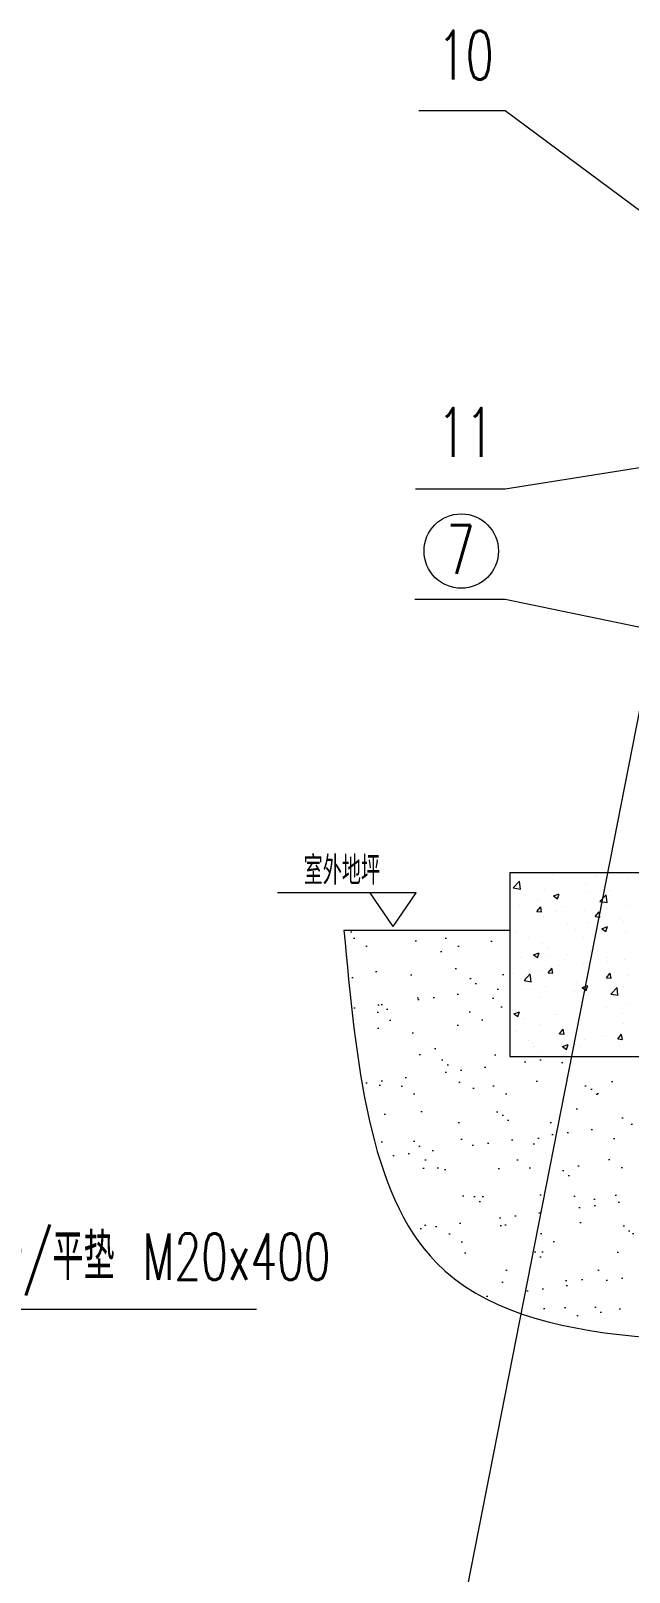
# Model space of a CAD drawing. Header units: millimetres. Extents: x -394 to 6212, y -2458 to 809.
# Drawn here: x 5246.9 to 5298.4, y -1778.4 to -1645.7 of the extents above; entities that cross this region are included whole.
import ezdxf

# ---------------------------------------------------------------- set-up
doc = ezdxf.new("R2010")
doc.units = ezdxf.units.MM
doc.layers.get('0').update_dxf_attribs({"lineweight": 18})
doc.layers.add('1', color=1, linetype='Continuous', lineweight=18, true_color=0xff0000)
doc.layers.add('2', color=2, linetype='Continuous', lineweight=18, true_color=0xffff00)
doc.styles.add('HZ', font='txt.shx', dxfattribs={"width": 0.67, "bigfont": 'hztxt.shx'})
doc.styles.get("Standard").update_dxf_attribs({"font": 'txt.shx', "bigfont": 'gbcbig.shx'})
doc.styles.add('STYLE1', font='txt.shx', dxfattribs={"width": 0.67, "bigfont": 'hztxt.shx'})

msp = doc.modelspace()

# ---------------------------------------------------------------- hatches: boundary and pattern name
at = {"layer": '2'}
h = msp.add_hatch(dxfattribs=at)
h.set_pattern_fill('AR-SAND', color=256, scale=0.1, style=0)
h.set_pattern_definition([(37.5, (3713.191, -2369.4967), (-0.160003, 4.894132), [0, -3.8608, 0, -4.318, 0, -4.1275]), (7.5, (3713.191, -2369.497), (4.495233, 7.16825), [0, -2.0828, 0, -3.4798, 0, -1.3335]), (327.5, (3710.067, -2369.4967), (7.909924, 0.014372), [0, -1.27, 0, -4.572, 0, -5.969]), (317.5, (3710.067, -2369.497), (7.635565, 2.229293), [0, -0.635, 0, -2.9972, 0, -3.429])])
edge = h.paths.add_edge_path(flags=0)
edge.add_spline(control_points=[(5273.83738, -1723.18442), (5274.88507, -1734.49211), (5277.34372, -1761.02839), (5324.78317, -1756.54524), (5357.14637, -1763.24502), (5382.65643, -1746.11012), (5386.55728, -1732.09956), (5389.03945, -1723.18442)], knot_values=[0, 0, 0, 0, 30.119609414, 70.683107425, 115.86108301, 131.372832262, 158.512815981, 158.512815981, 158.512815981, 158.512815981], weights=[1, 1, 1, 1, 1, 1, 1, 1], degree=3, periodic=0)
edge.add_line((5389.03945, -1723.18442), (5372.58587, -1723.18442))
edge.add_line((5372.58587, -1723.18442), (5372.58587, -1734.05867))
edge.add_line((5372.58587, -1734.05867), (5288.11855, -1734.05867))
edge.add_line((5288.11855, -1734.05867), (5288.11855, -1723.18442))
edge.add_line((5288.11855, -1723.18442), (5273.83738, -1723.18442))

# ---------------------------------------------------------------- linework, layer by layer
for p, q in [((5247.36308, -1755.81128), (5257.68985, -1755.81128)), ((5257.68985, -1755.81128), (5266.30065, -1755.81128))]:
    msp.add_line(p, q)
at = {"layer": '1', "lineweight": 0}
for p, q in [((5288.11855, -1718.21905), (5288.11855, -1734.05867)), ((5288.11855, -1718.21905), (5372.58587, -1718.21905)), ((5273.83738, -1723.18442), (5288.11855, -1723.18442)), ((5288.11855, -1734.05867), (5372.58587, -1734.05867))]:
    msp.add_line(p, q, dxfattribs=at)
msp.add_open_spline([(5273.83738, -1723.18442), (5274.88507, -1734.49211), (5277.34372, -1761.02839), (5324.78317, -1756.54524), (5357.14637, -1763.24502), (5382.65643, -1746.11012), (5386.55728, -1732.09956), (5389.03945, -1723.18442)], degree=3, knots=[0, 0, 0, 0, 1307.024754194, 3067.256611403, 5027.731318145, 5700.855593265, 6878.581043216, 6878.581043216, 6878.581043216, 6878.581043216], dxfattribs=at)
at = {"layer": '2', "ltscale": 0.5}
for p, q in [((5287.70482, -1652.63244), (5280.2872, -1652.63244)), ((5317.15522, -1674.49302), (5287.70482, -1652.63244)), ((5347.9051, -1675.61355), (5287.70482, -1685.20437)), ((5287.70482, -1685.20437), (5279.98732, -1685.20437)), ((5287.70482, -1694.71315), (5279.94239, -1694.71315)), ((5330.35221, -1703.53375), (5287.70482, -1694.71315)), ((5299.29646, -1704.0918), (5279.95594, -1802.65223))]:
    msp.add_line(p, q, dxfattribs=at)
at = {"layer": '2'}
for p, q in [((5288.41036, -1719.53478), (5288.95558, -1718.96654)), ((5288.41036, -1719.53478), (5289.03292, -1719.63133)), ((5289.03196, -1719.6332), (5288.95462, -1718.96841)), ((5291.07987, -1719.66975), (5291.07987, -1719.66975)), ((5291.82593, -1718.39701), (5291.82593, -1718.39701)), ((5294.67393, -1719.17687), (5294.67393, -1719.17687)), ((5295.56269, -1718.55489), (5295.56269, -1718.55489)), ((5298.20967, -1718.72874), (5298.20967, -1718.72874)), ((5280.0512, -1719.95331), (5268.11047, -1719.95331)), ((5278.07041, -1722.86699), (5276.08963, -1719.95331)), ((5278.07041, -1722.86699), (5280.0512, -1719.95331)), ((5288.95733, -1721.0149), (5288.95733, -1721.0149)), ((5290.54284, -1720.53675), (5290.54284, -1720.53675)), ((5291.86908, -1720.22732), (5292.35921, -1720.03917)), ((5291.86908, -1720.22732), (5292.21728, -1720.46218)), ((5292.21635, -1720.46463), (5292.35829, -1720.04162)), ((5294.9637, -1719.95473), (5294.9637, -1719.95473)), ((5295.88105, -1720.69341), (5296.42627, -1720.12517)), ((5295.88105, -1720.69341), (5296.5036, -1720.78996)), ((5296.21571, -1720.84778), (5296.21571, -1720.84778)), ((5296.50264, -1720.79184), (5296.42531, -1720.12705)), ((5296.71608, -1719.72402), (5296.71608, -1719.72402)), ((5290.44049, -1721.56972), (5290.77795, -1721.16754)), ((5290.44049, -1721.56972), (5290.85889, -1721.60632)), ((5290.85797, -1721.60878), (5290.77704, -1721.17)), ((5290.99475, -1722), (5290.99475, -1722)), ((5292.13341, -1721.54851), (5292.13341, -1721.54851)), ((5292.69409, -1721.17278), (5292.69409, -1721.17278)), ((5294.58881, -1721.50713), (5294.58881, -1721.50713)), ((5295.46131, -1722.00898), (5295.79878, -1721.60681)), ((5295.46131, -1722.00898), (5295.87971, -1722.04559)), ((5295.8788, -1722.04805), (5295.79786, -1721.60927)), ((5296.43085, -1721.33067), (5296.43085, -1721.33067)), ((5297.52571, -1722.13588), (5297.52571, -1722.13588)), ((5298.12455, -1721.059), (5298.12455, -1721.059)), ((5288.70136, -1723.29763), (5288.70136, -1723.29763)), ((5293.12221, -1722.71561), (5293.12221, -1722.71561)), ((5293.81071, -1723.08548), (5293.81071, -1723.08548)), ((5294.87459, -1722.48491), (5294.87459, -1722.48491)), ((5296.04743, -1723.04565), (5296.53756, -1722.85751)), ((5296.04743, -1723.04565), (5296.39563, -1723.28051)), ((5296.3947, -1723.28296), (5296.53663, -1722.85996)), ((5297.89301, -1722.38474), (5297.89301, -1722.38474)), ((5298.03943, -1723.38925), (5298.03943, -1723.38925)), ((5289.72841, -1723.78621), (5289.72841, -1723.78621)), ((5290.90963, -1724.33026), (5290.90963, -1724.33026)), ((5291.33095, -1724.74975), (5291.33095, -1724.74975)), ((5294.50369, -1723.83739), (5294.50369, -1723.83739)), ((5295.0677, -1724.90763), (5295.0677, -1724.90763)), ((5295.68423, -1724.89676), (5295.68423, -1724.89676)), ((5289.07012, -1725.53214), (5289.07012, -1725.53214)), ((5290.16587, -1725.30337), (5290.656, -1725.11522)), ((5290.16587, -1725.30337), (5290.51407, -1725.53823)), ((5290.51314, -1725.54068), (5290.65507, -1725.11767)), ((5291.28072, -1725.47649), (5291.28072, -1725.47649)), ((5292.40178, -1726.2359), (5292.40178, -1726.2359)), ((5292.80688, -1725.69002), (5292.80688, -1725.69002)), ((5293.0331, -1725.24579), (5293.0331, -1725.24579)), ((5294.41857, -1726.16764), (5294.41857, -1726.16764)), ((5296.48408, -1725.53517), (5296.48408, -1725.53517)), ((5296.54364, -1725.84791), (5296.54364, -1725.84791)), ((5297.95432, -1725.71951), (5297.95432, -1725.71951)), ((5288.31947, -1726.93664), (5288.31947, -1726.93664)), ((5289.33841, -1727.51224), (5289.88363, -1726.944)), ((5289.33841, -1727.51224), (5289.96097, -1727.60879)), ((5289.96, -1727.61066), (5289.88267, -1726.94588)), ((5290.82451, -1726.66052), (5290.82451, -1726.66052)), ((5291.41175, -1726.83506), (5291.74921, -1726.43289)), ((5291.41175, -1726.83506), (5291.83015, -1726.87167)), ((5291.82923, -1726.87413), (5291.74829, -1726.43535)), ((5296.43257, -1727.27433), (5296.77003, -1726.87215)), ((5296.43257, -1727.27433), (5296.85097, -1727.31093)), ((5296.85005, -1727.3134), (5296.76911, -1726.87462)), ((5298.26359, -1727.07563), (5298.26359, -1727.07563)), ((5289.43924, -1728.23738), (5289.43924, -1728.23738)), ((5289.93828, -1728.30791), (5289.93828, -1728.30791)), ((5291.19162, -1728.00667), (5291.19162, -1728.00667)), ((5293.67504, -1728.4658), (5293.67504, -1728.4658)), ((5293.84274, -1727.65764), (5293.84274, -1727.65764)), ((5294.33345, -1728.4979), (5294.33345, -1728.4979)), ((5294.34422, -1728.1217), (5294.83435, -1727.93356)), ((5294.34422, -1728.1217), (5294.69242, -1728.35656)), ((5294.69149, -1728.35901), (5294.83342, -1727.93601)), ((5296.8091, -1728.67087), (5297.35432, -1728.10264)), ((5296.8091, -1728.67087), (5297.43166, -1728.76742)), ((5297.43069, -1728.7693), (5297.35335, -1728.10451)), ((5297.4118, -1728.62368), (5297.4118, -1728.62368)), ((5297.8692, -1728.04977), (5297.8692, -1728.04977)), ((5288.46267, -1730.37942), (5288.9528, -1730.19127)), ((5288.80993, -1730.61673), (5288.95186, -1730.19372)), ((5290.73939, -1728.99077), (5290.73939, -1728.99077)), ((5296.19507, -1729.71182), (5296.19507, -1729.71182)), ((5296.4221, -1729.83651), (5296.4221, -1729.83651)), ((5298.17448, -1729.6058), (5298.17448, -1729.6058)), ((5288.46267, -1730.37942), (5288.81086, -1730.61428)), ((5289.35013, -1730.76755), (5289.35013, -1730.76755)), ((5290.65428, -1731.32103), (5290.65428, -1731.32103)), ((5292.00125, -1730.41853), (5292.00125, -1730.41853)), ((5292.11276, -1730.41255), (5292.11276, -1730.41255)), ((5294.24833, -1730.82816), (5294.24833, -1730.82816)), ((5297.78408, -1730.38003), (5297.78408, -1730.38003)), ((5297.87237, -1731.24878), (5297.87237, -1731.24878)), ((5288.57514, -1731.88488), (5288.57514, -1731.88488)), ((5289.70777, -1732.65025), (5289.70777, -1732.65025)), ((5290.05108, -1732.82515), (5290.05108, -1732.82515)), ((5292.3119, -1732.04276), (5292.3119, -1732.04276)), ((5292.38301, -1732.10041), (5292.72047, -1731.69823)), ((5292.38301, -1732.10041), (5292.80141, -1732.13701)), ((5292.80048, -1732.13947), (5292.71955, -1731.70069)), ((5293.79007, -1731.94952), (5293.79007, -1731.94952)), ((5294.58062, -1732.59739), (5294.58062, -1732.59739)), ((5296.04865, -1732.20065), (5296.04865, -1732.20065)), ((5296.333, -1732.36669), (5296.333, -1732.36669)), ((5297.40383, -1732.53967), (5297.74129, -1732.1375)), ((5297.40383, -1732.53967), (5297.82223, -1732.57628)), ((5297.69896, -1732.71028), (5297.69896, -1732.71028)), ((5297.82131, -1732.57874), (5297.74037, -1732.13996)), ((5290.15977, -1733.17941), (5290.15977, -1733.17941)), ((5290.56916, -1733.65129), (5290.56916, -1733.65129)), ((5292.64102, -1733.19775), (5293.13115, -1733.00961)), ((5292.64102, -1733.19775), (5292.98921, -1733.43261)), ((5292.98828, -1733.43506), (5293.13021, -1733.01206)), ((5293.78783, -1732.98304), (5293.78783, -1732.98304)), ((5294.16321, -1733.15841), (5294.16321, -1733.15841)), ((5297.52459, -1733.14092), (5297.52459, -1733.14092)), ((5228.20004, -1755.81128), (5247.36308, -1755.81128))]:
    msp.add_line(p, q, dxfattribs=at)
at = {"layer": '2', "ltscale": 0.5}
msp.add_circle((5283.93406, -1690.53198), 3.20334, dxfattribs=at)

# ---------------------------------------------------------------- texts
at = {"layer": '2', "ltscale": 0.5, "char_height": 4.2, "attachment_point": 7}
for s, insert, width in [('\\T1;{\\W0.67;10}', (5281.91428, -1649.94906), 8.04), ('\\T1;{\\W0.67;11}', (5281.91428, -1682.41011), 8.04), ('\\T1;{\\W0.67;7}', (5282.6812, -1692.50346), 4.02)]:
    msp.add_mtext(s, dxfattribs=dict(at, insert=insert, width=width))
at = {"layer": '2', "attachment_point": 7}
for s, insert, char_height, width, style in [('\\T1;室外地坪', (5270.37449, -1719.26512), 2.45, 9.849, 'STYLE1'), ('地脚螺栓/螺母/平垫 M20x400', (5227.59979, -1754.61224), 4, 48.6898571, 'HZ')]:
    msp.add_mtext(s, dxfattribs=dict(at, insert=insert, char_height=char_height, width=width, style=style))

doc.saveas('drawing.dxf')
